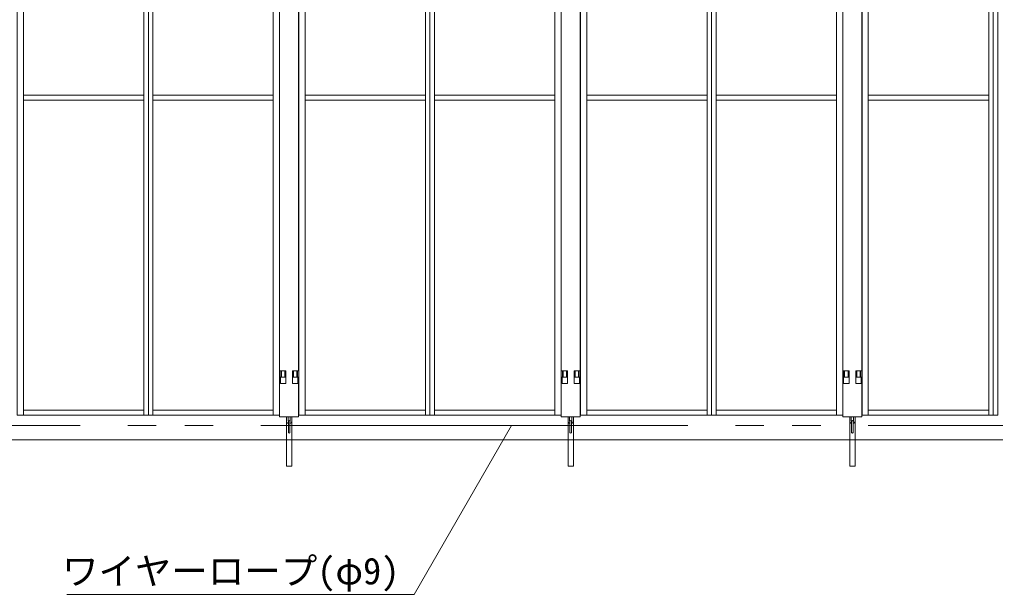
# Model space of a CAD drawing. Units: millimetres, scale not verified. Extents: x -35488 to -11338, y -17325 to 17325.
# Drawn here: x -31890 to -28806, y 3966 to 5783 of the extents above; entities that cross this region are included whole.
import ezdxf
from ezdxf.enums import TextEntityAlignment as Align

# ---------------------------------------------------------------- set-up
doc = ezdxf.new("R2010")
doc.units = ezdxf.units.MM
doc.header["$LTSCALE"] = 150
doc.linetypes.add('DASHED1', pattern=[1.8, 1.2, -0.6])
doc.linetypes.add('DOUBLE_CHAIN2', pattern=[12.8, 9, -1, 0.6, -0.6, 0.6, -1])
for name, color, linetype, lineweight in [('0-5_ﾍﾞｰｽﾗｲﾝ', 5, 'Continuous', 18), ('0-8_ﾜｲﾔｰﾛｰﾌﾟ', 7, 'DOUBLE_CHAIN2', 18), ('1-0_中央走行棒', 7, 'Continuous', 18), ('1-7_標準ﾊﾟﾈﾙ', 7, 'Continuous', 18), ('1-9_文字', 7, 'Continuous', 18), ('1-A_落とし棒', 7, 'Continuous', 18)]:
    doc.layers.add(name, color=color, linetype=linetype, lineweight=lineweight)
doc.styles.add('ＭＳ ゴシック', font='')
doc.styles.get('ＭＳ ゴシック').set_extended_font_data('MS Gothic')

msp = doc.modelspace()

# ---------------------------------------------------------------- linework, layer by layer
at = {"layer": '0-5_ﾍﾞｰｽﾗｲﾝ'}
msp.add_line((-34358.1, 4455), (-21498.1, 4455), dxfattribs=at)
at = {"layer": '0-8_ﾜｲﾔｰﾛｰﾌﾟ'}
msp.add_line((-22098.1, 4500), (-32799.7, 4500), dxfattribs=at)
at = {"layer": '1-0_中央走行棒'}
for p, q in [((-31068.1, 6024.1), (-31068.1, 4672.6)), ((-31008.1, 4672.6), (-31008.1, 6024.1)), ((-30178.1, 6024.1), (-30178.1, 4672.6)), ((-30118.1, 4672.6), (-30118.1, 6024.1)), ((-29288.1, 6024.1), (-29288.1, 4672.6)), ((-29228.1, 4672.6), (-29228.1, 6024.1)), ((-31046.7, 4514.5), (-31046.7, 4527.6)), ((-31041.7, 4514.5), (-31041.7, 4527.6)), ((-31040.6, 4513.1), (-31040.6, 4478.1)), ((-31035.6, 4478.1), (-31035.6, 4513.1)), ((-31034.7, 4527.6), (-31034.7, 4514.5)), ((-31029.7, 4527.6), (-31029.7, 4514.5)), ((-30156.7, 4514.5), (-30156.7, 4527.6)), ((-30151.7, 4514.5), (-30151.7, 4527.6)), ((-30150.6, 4513.1), (-30150.6, 4478.1)), ((-30145.6, 4478.1), (-30145.6, 4513.1)), ((-30144.7, 4527.6), (-30144.7, 4514.5)), ((-30139.7, 4527.6), (-30139.7, 4514.5)), ((-29266.7, 4514.5), (-29266.7, 4527.6)), ((-29261.7, 4514.5), (-29261.7, 4527.6)), ((-29260.6, 4513.1), (-29260.6, 4478.1)), ((-29255.6, 4478.1), (-29255.6, 4513.1)), ((-29254.7, 4527.6), (-29254.7, 4514.5)), ((-29249.7, 4527.6), (-29249.7, 4514.5))]:
    msp.add_line(p, q, dxfattribs=at)
for points in [[(-31068.1, 4652.6), (-31068.1, 4527.6), (-31008.1, 4527.6), (-31008.1, 4652.6)], [(-30178.1, 4652.6), (-30178.1, 4527.6), (-30118.1, 4527.6), (-30118.1, 4652.6)], [(-29288.1, 4652.6), (-29288.1, 4527.6), (-29228.1, 4527.6), (-29228.1, 4652.6)]]:
    msp.add_lwpolyline(points, dxfattribs=at)
for points in [[(-31065.8, 4632.6), (-31048.5, 4632.6), (-31048.5, 4652.6), (-31065.8, 4652.6)], [(-31027.8, 4632.6), (-31010.5, 4632.6), (-31010.5, 4652.6), (-31027.8, 4652.6)], [(-30175.8, 4632.6), (-30158.5, 4632.6), (-30158.5, 4652.6), (-30175.8, 4652.6)], [(-30137.8, 4632.6), (-30120.5, 4632.6), (-30120.5, 4652.6), (-30137.8, 4652.6)], [(-29285.8, 4632.6), (-29268.5, 4632.6), (-29268.5, 4652.6), (-29285.8, 4652.6)], [(-29247.8, 4632.6), (-29230.5, 4632.6), (-29230.5, 4652.6), (-29247.8, 4652.6)]]:
    msp.add_lwpolyline(points, close=True, dxfattribs=at)
for centre, radius, start, end in [((-31038.2, 4514.5), 8.51, 180, 253.254), ((-31038.2, 4514.5), 3.5, 180, 225.592), ((-31038.1, 4513.1), 2.5, 0, 180), ((-31038.2, 4514.5), 8.51, 287.463, 0), ((-31038.2, 4514.5), 3.5, 316.787, 0), ((-30148.2, 4514.5), 8.51, 180, 253.254), ((-30148.2, 4514.5), 3.5, 180, 225.592), ((-30148.1, 4513.1), 2.5, 0, 180), ((-30148.2, 4514.5), 8.51, 287.463, 0), ((-30148.2, 4514.5), 3.5, 316.787, 0), ((-29258.2, 4514.5), 8.51, 180, 253.254), ((-29258.2, 4514.5), 3.5, 180, 225.592), ((-29258.1, 4513.1), 2.5, 0, 180), ((-29258.2, 4514.5), 8.51, 287.463, 0), ((-29258.2, 4514.5), 3.5, 316.787, 0), ((-31038.1, 4478.1), 2.5, 180, 0), ((-30148.1, 4478.1), 2.5, 180, 0), ((-29258.1, 4478.1), 2.5, 180, 0)]:
    msp.add_arc(centre, radius, start, end, dxfattribs=at)
at = {"layer": '1-7_標準ﾊﾟﾈﾙ'}
for p, q in [((-31064.8, 4672.6), (-31064.8, 4652.6)), ((-31011.4, 4672.6), (-31011.4, 4652.6)), ((-30174.8, 4672.6), (-30174.8, 4652.6)), ((-30121.4, 4672.6), (-30121.4, 4652.6)), ((-29284.8, 4672.6), (-29284.8, 4652.6)), ((-29231.4, 4672.6), (-29231.4, 4652.6))]:
    msp.add_line(p, q, dxfattribs=at)
at = {"layer": '1-7_標準ﾊﾟﾈﾙ', "color": 4, "linetype": 'DASHED1', "lineweight": 9}
for p, q in [((-31062.6, 4672.6), (-31062.6, 4652.6)), ((-31051.6, 4672.6), (-31051.6, 4652.6)), ((-31024.6, 4672.6), (-31024.6, 4652.6)), ((-31013.6, 4672.6), (-31013.6, 4652.6)), ((-30172.6, 4672.6), (-30172.6, 4652.6)), ((-30161.6, 4672.6), (-30161.6, 4652.6)), ((-30134.6, 4672.6), (-30134.6, 4652.6)), ((-30123.6, 4672.6), (-30123.6, 4652.6)), ((-29282.6, 4672.6), (-29282.6, 4652.6)), ((-29271.6, 4672.6), (-29271.6, 4652.6)), ((-29244.6, 4672.6), (-29244.6, 4652.6)), ((-29233.6, 4672.6), (-29233.6, 4652.6))]:
    msp.add_line(p, q, dxfattribs=at)
at = {"layer": '1-7_標準ﾊﾟﾈﾙ'}
for points in [[(-31897.6, 7535.6), (-31877.9, 7535.6), (-31877.9, 4532.6), (-31897.6, 4532.6)], [(-31483.1, 7535.6), (-31497.4, 7535.6), (-31497.4, 4532.6), (-31483.1, 4532.6)], [(-31483.1, 7535.6), (-31468.9, 7535.6), (-31468.9, 4532.6), (-31483.1, 4532.6)], [(-31068.6, 7535.6), (-31088.4, 7535.6), (-31088.4, 4532.6), (-31068.6, 4532.6)], [(-31007.6, 7535.6), (-30987.9, 7535.6), (-30987.9, 4532.6), (-31007.6, 4532.6)], [(-30593.1, 7535.6), (-30607.4, 7535.6), (-30607.4, 4532.6), (-30593.1, 4532.6)], [(-30593.1, 7535.6), (-30578.9, 7535.6), (-30578.9, 4532.6), (-30593.1, 4532.6)], [(-30178.6, 7535.6), (-30198.4, 7535.6), (-30198.4, 4532.6), (-30178.6, 4532.6)], [(-30117.6, 7535.6), (-30097.9, 7535.6), (-30097.9, 4532.6), (-30117.6, 4532.6)], [(-29703.1, 7535.6), (-29717.4, 7535.6), (-29717.4, 4532.6), (-29703.1, 4532.6)], [(-29703.1, 7535.6), (-29688.9, 7535.6), (-29688.9, 4532.6), (-29703.1, 4532.6)], [(-29288.6, 7535.6), (-29308.4, 7535.6), (-29308.4, 4532.6), (-29288.6, 4532.6)], [(-29227.6, 7535.6), (-29207.9, 7535.6), (-29207.9, 4532.6), (-29227.6, 4532.6)], [(-28813.1, 7535.6), (-28827.4, 7535.6), (-28827.4, 4532.6), (-28813.1, 4532.6)], [(-28813.1, 7535.6), (-28798.9, 7535.6), (-28798.9, 4532.6), (-28813.1, 4532.6)], [(-31497.4, 5544.1), (-31877.9, 5544.1), (-31877.9, 5528.1), (-31497.4, 5528.1)], [(-31468.9, 5544.1), (-31088.4, 5544.1), (-31088.4, 5528.1), (-31468.9, 5528.1)], [(-30607.4, 5544.1), (-30987.9, 5544.1), (-30987.9, 5528.1), (-30607.4, 5528.1)], [(-30578.9, 5544.1), (-30198.4, 5544.1), (-30198.4, 5528.1), (-30578.9, 5528.1)], [(-29717.4, 5544.1), (-30097.9, 5544.1), (-30097.9, 5528.1), (-29717.4, 5528.1)], [(-29688.9, 5544.1), (-29308.4, 5544.1), (-29308.4, 5528.1), (-29688.9, 5528.1)], [(-28827.4, 5544.1), (-29207.9, 5544.1), (-29207.9, 5528.1), (-28827.4, 5528.1)], [(-31497.4, 4532.6), (-31877.9, 4532.6), (-31877.9, 4548.1), (-31497.4, 4548.1)], [(-31468.9, 4532.6), (-31088.4, 4532.6), (-31088.4, 4548.1), (-31468.9, 4548.1)], [(-30607.4, 4532.6), (-30987.9, 4532.6), (-30987.9, 4548.1), (-30607.4, 4548.1)], [(-30578.9, 4532.6), (-30198.4, 4532.6), (-30198.4, 4548.1), (-30578.9, 4548.1)], [(-29717.4, 4532.6), (-30097.9, 4532.6), (-30097.9, 4548.1), (-29717.4, 4548.1)], [(-29688.9, 4532.6), (-29308.4, 4532.6), (-29308.4, 4548.1), (-29688.9, 4548.1)], [(-28827.4, 4532.6), (-29207.9, 4532.6), (-29207.9, 4548.1), (-28827.4, 4548.1)]]:
    msp.add_lwpolyline(points, close=True, dxfattribs=at)
for points in [[(-31068.6, 4652.6), (-31048.6, 4652.6), (-31048.6, 4672.6), (-31068.6, 4672.6)], [(-31007.6, 4652.6), (-31027.6, 4652.6), (-31027.6, 4672.6), (-31007.6, 4672.6)], [(-30178.6, 4652.6), (-30158.6, 4652.6), (-30158.6, 4672.6), (-30178.6, 4672.6)], [(-30117.6, 4652.6), (-30137.6, 4652.6), (-30137.6, 4672.6), (-30117.6, 4672.6)], [(-29288.6, 4652.6), (-29268.6, 4652.6), (-29268.6, 4672.6), (-29288.6, 4672.6)], [(-29227.6, 4652.6), (-29247.6, 4652.6), (-29247.6, 4672.6), (-29227.6, 4672.6)]]:
    msp.add_lwpolyline(points, dxfattribs=at)
at = {"layer": '1-9_文字'}
for p, q in [((-30335.2, 4500), (-30643.5, 3966)), ((-31740.5, 3966), (-30643.9, 3966)), ((-30643.5, 3966), (-30643.9, 3966))]:
    msp.add_line(p, q, dxfattribs=at)
at = {"layer": '1-A_落とし棒'}
for points in [[(-31029.6, 4527.6), (-31029.6, 4371.4), (-31046.6, 4371.4), (-31046.6, 4527.6)], [(-30139.6, 4527.6), (-30139.6, 4371.4), (-30156.6, 4371.4), (-30156.6, 4527.6)], [(-29249.6, 4527.6), (-29249.6, 4371.4), (-29266.6, 4371.4), (-29266.6, 4527.6)]]:
    msp.add_lwpolyline(points, close=True, dxfattribs=at)

# ---------------------------------------------------------------- texts
at = {"layer": '1-9_文字', "style": 'ＭＳ ゴシック'}
msp.add_text('ワイヤーロープ(φ9)', height=84.46, dxfattribs=at).set_placement((-31755.8, 3972.5), align=Align.BOTTOM_LEFT)

doc.saveas('drawing.dxf')
